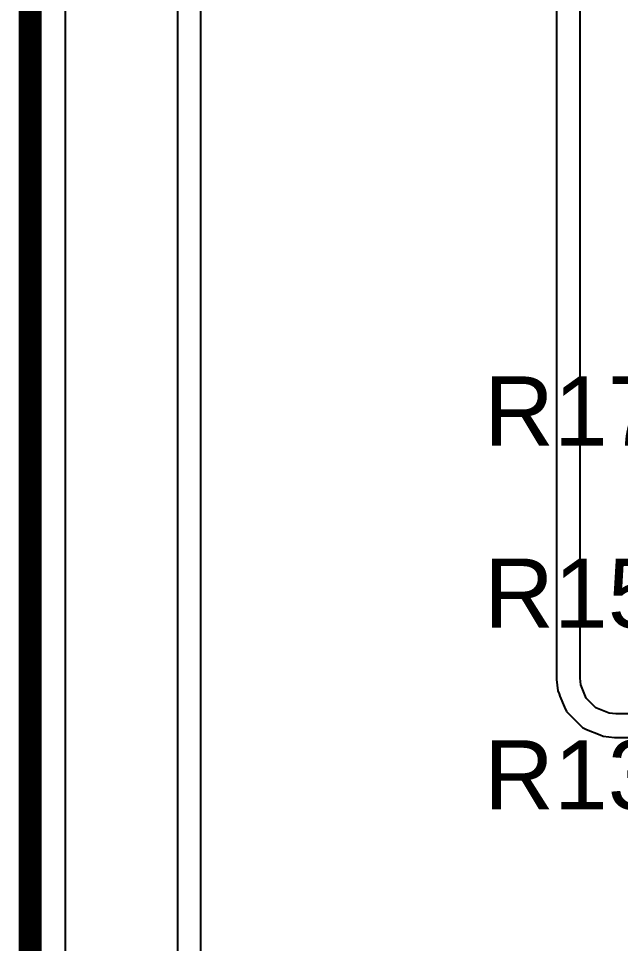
# Model space of a CAD drawing. Header units: inches. Extents: x -0.1 to 10.2, y 0 to 6.5.
# Drawn here: x -0.005 to 0.2557, y 3.2686 to 3.6695 of the extents above; entities that cross this region are included whole.
import ezdxf

# ---------------------------------------------------------------- set-up
doc = ezdxf.new("R2010")
doc.units = ezdxf.units.IN
doc.header["$MEASUREMENT"] = 0
for name, color, linetype in [('Board Outline', 216, 'Continuous'), ('Bottom Layer', 5, 'Continuous'), ('Top Layer', 1, 'Continuous'), ('Top Overlay', 2, 'Continuous')]:
    doc.layers.add(name, color=color, linetype=linetype)
doc.styles.add('Arial', font='', dxfattribs={"height": 0.2})
doc.styles.get('Arial').set_extended_font_data('Arial')

msp = doc.modelspace()

# ---------------------------------------------------------------- linework, layer by layer
at = {"layer": 'Board Outline'}
msp.add_lwpolyline([(0, 0, 0.01, 0.01, 0), (0, 4.33071, 0.01, 0.01, 0)], format="xyseb", dxfattribs=at)
at = {"layer": 'Bottom Layer'}
msp.add_line((0.01529, 2.97828), (0.01529, 3.99606), dxfattribs=at)
at = {"layer": 'Top Layer'}
for p, q in [((0.01529, 2.97836), (0.01529, 3.99606)), ((0.0638, 3.807), (0.0638, 2.97836)), ((0.074, 2.97836), (0.074, 3.807)), ((0.228, 3.728), (0.228, 3.383)), ((0.2382, 3.3835), (0.2382, 3.7275)), ((0.228, 3.383), (0.22848, 3.3781)), ((0.23848, 3.38061), (0.2382, 3.3835)), ((0.24087, 3.37483), (0.23848, 3.38061)), ((0.22848, 3.3781), (0.22906, 3.3767)), ((0.22906, 3.3767), (0.22906, 3.3767)), ((0.22906, 3.3767), (0.22947, 3.37571)), ((0.22947, 3.37571), (0.23145, 3.37093)), ((0.24493, 3.37077), (0.24087, 3.37483)), ((0.23145, 3.37093), (0.23145, 3.37093)), ((0.23145, 3.37093), (0.23145, 3.37093)), ((0.23145, 3.37093), (0.23223, 3.36905)), ((0.23223, 3.36905), (0.23916, 3.36212)), ((0.25071, 3.36837), (0.24493, 3.37077)), ((0.25361, 3.36809), (0.25071, 3.36837)), ((0.35456, 3.36809), (0.25361, 3.36809)), ((0.23916, 3.36212), (0.24103, 3.36135)), ((0.24103, 3.36135), (0.24103, 3.36135)), ((0.24103, 3.36135), (0.24103, 3.36135)), ((0.24103, 3.36135), (0.24103, 3.36135)), ((0.24103, 3.36135), (0.24681, 3.35895)), ((0.24681, 3.35895), (0.24681, 3.35895)), ((0.24681, 3.35895), (0.24821, 3.35838)), ((0.24821, 3.35838), (0.25311, 3.35789)), ((0.25311, 3.35789), (0.35456, 3.35789))]:
    msp.add_line(p, q, dxfattribs=at)

# ---------------------------------------------------------------- texts
at = {"layer": 'Top Overlay', "style": 'Arial'}
for s, p in [('R17', (0.1966, 3.48434)), ('R15', (0.1966, 3.40539)), ('R13', (0.1966, 3.32665))]:
    msp.add_text(s, height=0.03, dxfattribs=at).set_placement(p)

doc.saveas('drawing.dxf')
